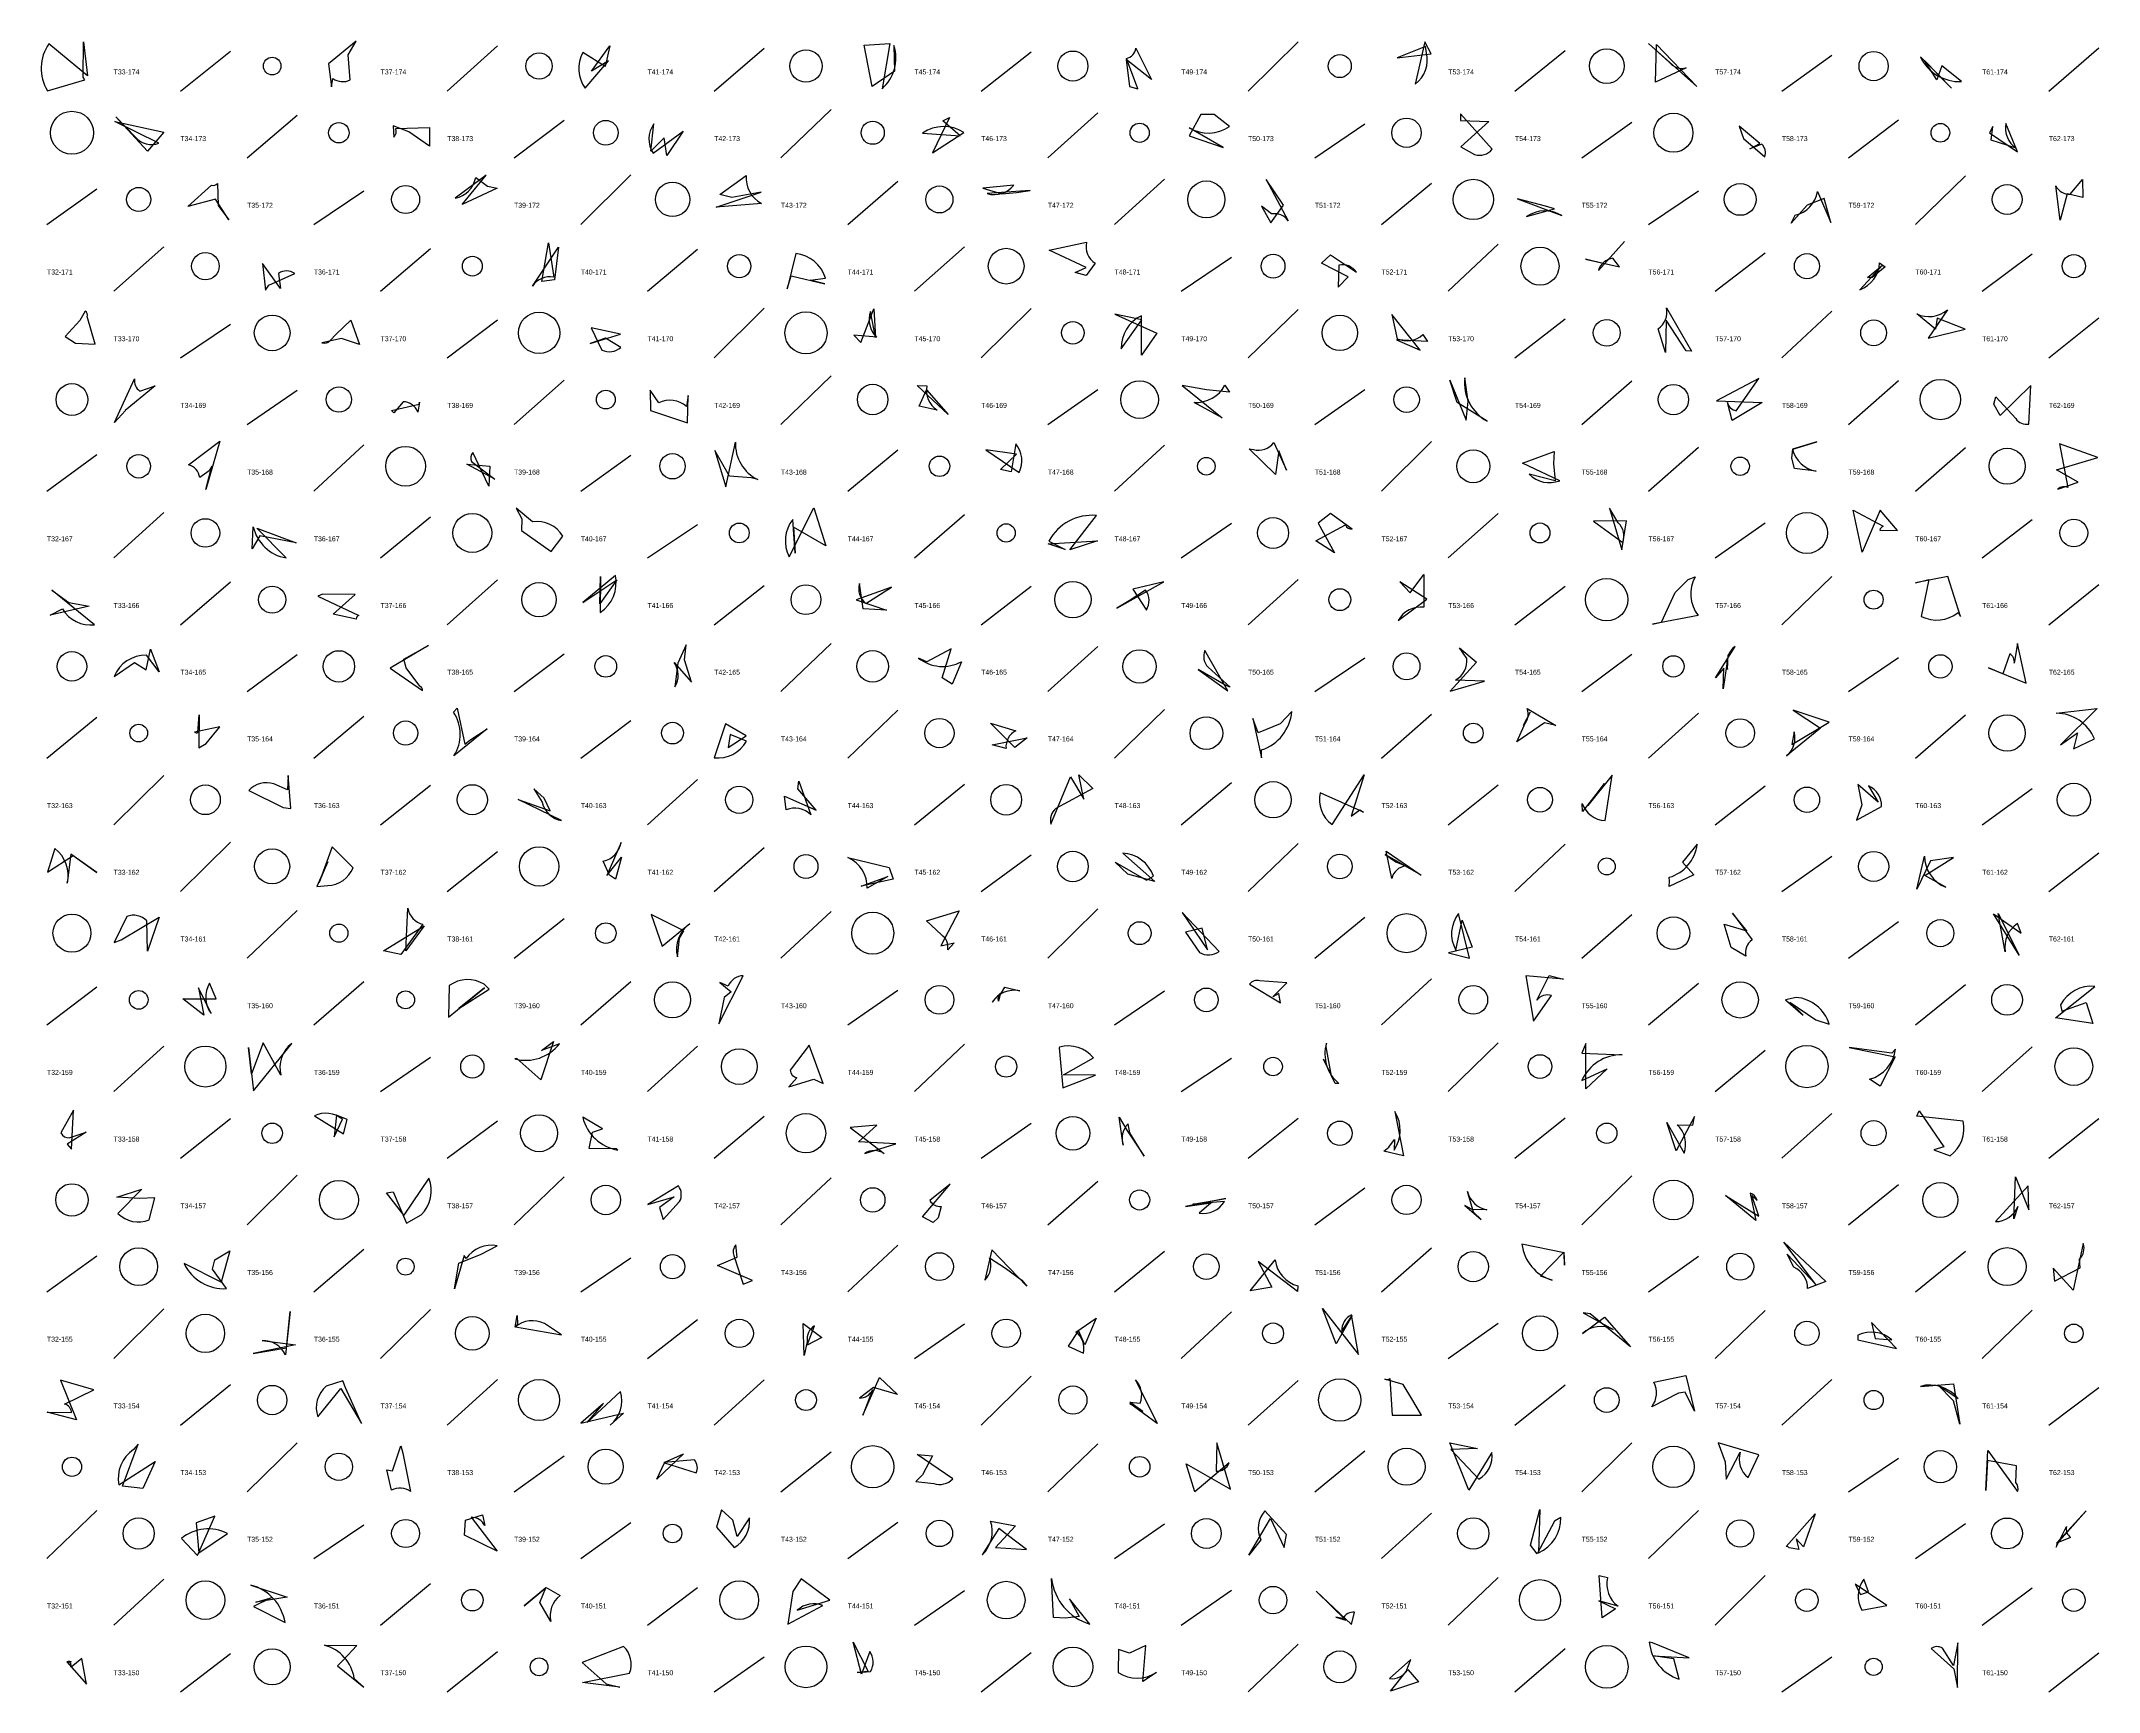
# Model space of a CAD drawing. Header units: millimetres. Extents: x -1 to 9990, y 0 to 15990.
# Drawn here: x 1277 to 2510, y 6000 to 6990 of the extents above; entities that cross this region are included whole.
import ezdxf

# ---------------------------------------------------------------- set-up
doc = ezdxf.new("R2010")
doc.units = ezdxf.units.MM
doc.layers.add('TEXT', color=3, linetype='Continuous')
doc.layers.add('WALL', color=1, linetype='Continuous')

msp = doc.modelspace()

# ---------------------------------------------------------------- linework, layer by layer
for points in [[(1301.9, 6989.5), (1304.4, 6969.1), (1281.2, 6988.4, 0.3), (1280.3, 6960.2), (1302.8, 6966.8), (1301.7, 6968.3)], [(1448.8, 6976.4), (1450.6, 6962.6), (1451.4, 6967.6, 0.3), (1461.7, 6966.8), (1460.5, 6981.7), (1465.3, 6990)], [(1617.4, 6987.1), (1614.7, 6974.7), (1601.3, 6983.1, 0.3), (1602.7, 6961.7), (1616.6, 6978.2), (1606.5, 6971.9)], [(1769.8, 6987.6), (1785.3, 6988.6), (1780.6, 6961.4, 0.3), (1787.7, 6987.3), (1788.1, 6972), (1774.6, 6962.8)], [(1929, 6962.8), (1933.9, 6961.3), (1927.1, 6979.5, 0.3), (1932.8, 6985.7), (1942.2, 6967), (1927, 6978.9)], [(2109.8, 6982.4), (2106, 6989.5), (2100.1, 6964.1, 0.3), (2107, 6983), (2106.3, 6986.7), (2089.3, 6979.9)], [(2269, 6962.7), (2240, 6988.5), (2252.2, 6977.6, 0.3), (2262.7, 6973.9), (2244.3, 6965.3), (2244.8, 6988)], [(2405.4, 6978.3), (2421.6, 6961.7), (2403, 6980.5, 0.3), (2427.6, 6965.7), (2415.9, 6975.2), (2412.8, 6966.8)], [(1340.3, 6924), (1321.3, 6944.5), (1333, 6932.3, 0.3), (1347.1, 6928.7), (1320.7, 6941.7), (1350, 6935.4)], [(1964.7, 6933.2), (1985.1, 6926.1), (1964.7, 6938, 0.3), (1988.8, 6938.8), (1979.6, 6946), (1971.7, 6946)], [(2144.3, 6941.8), (2127.6, 6926.6), (2135.8, 6921.9, 0.3), (2146.4, 6925.1), (2127.3, 6946.4), (2127.3, 6942.4)], [(1497, 6935.6), (1487.6, 6939.1), (1487.9, 6932.4, 0.3), (1489.1, 6937.5), (1509.3, 6938.2), (1509.4, 6926.9)], [(1649.9, 6931.9), (1642, 6923.9), (1643.7, 6940.3, 0.3), (1643.3, 6922.7), (1661.3, 6935.9), (1651.5, 6921.4)], [(1821.1, 6944.2), (1810.9, 6923), (1829.6, 6935.2, 0.3), (1804.9, 6934.8), (1827.5, 6933.2), (1817, 6942.2)], [(2294.4, 6938.9), (2296.9, 6931.6), (2309.7, 6920.5, 0.3), (2308, 6928.1), (2300.8, 6925.4), (2306.7, 6928.6)], [(2444.5, 6934.9), (2461.3, 6923.5), (2454.3, 6940.6, 0.3), (2460.5, 6925.7), (2445.5, 6930.5), (2446.4, 6938.7)], [(1528.9, 6891.9), (1543.2, 6909.6), (1524.8, 6895.7, 0.3), (1537, 6908.1), (1544, 6903), (1549.8, 6901.8)], [(1690.5, 6896.2), (1683.3, 6897.9), (1699.2, 6909.4, 0.3), (1708.4, 6892.5), (1681.2, 6890.3), (1708.1, 6899.4)], [(1381, 6895.2), (1364.5, 6890.7), (1378.7, 6903.5, 0.3), (1382.2, 6904.6), (1382.6, 6891.4), (1389, 6882.8)], [(1861.1, 6899.2), (1869.4, 6900.4), (1843.6, 6898.5, 0.3), (1859.6, 6903.6), (1841.1, 6901.8), (1852.4, 6898.4)], [(2021.2, 6891.5), (2010.9, 6906.9), (2024, 6882.2, 0.3), (2014.1, 6886.3), (2008.1, 6891), (2013.6, 6881)], [(2170.7, 6893), (2161.5, 6895.4), (2188, 6885.3, 0.3), (2167, 6884.8), (2183.6, 6889.4), (2178.3, 6891)], [(2335.1, 6891.5), (2325.5, 6880.8), (2328, 6885.5, 0.3), (2341.3, 6899.7), (2349.3, 6881.2), (2345.4, 6895.5)], [(2491.1, 6898.4), (2486.8, 6882.5), (2484.2, 6903.1, 0.3), (2492.9, 6898.2), (2500.3, 6906.9), (2500.5, 6896.1)], [(1576.7, 6845.8), (1580.6, 6868.9), (1583.8, 6848.5, 0.3), (1571, 6843), (1586.6, 6866.4), (1584.2, 6846.8)], [(1746.2, 6844.4), (1737.6, 6846.7), (1746.7, 6847.9, 0.3), (1728.9, 6862.6), (1723.7, 6841.5), (1726.2, 6849.2)], [(1902.9, 6854.2), (1880.7, 6864.5), (1903.1, 6869.3, 0.3), (1908.3, 6856.7), (1903, 6849.5), (1896.3, 6851.2)], [(2044.1, 6856.7), (2049.5, 6861.7), (2065, 6851.5, 0.3), (2054.5, 6855.6), (2054, 6842.5), (2060, 6848.6)], [(2202.2, 6859.1), (2222.7, 6854.6), (2218.7, 6859.7, 0.3), (2210, 6852.4), (2225.7, 6869.7), (2213.7, 6856.3)], [(1411, 6840.7), (1413.1, 6843.7), (1428.5, 6850.6, 0.3), (1418.8, 6850.7), (1420.1, 6841.7), (1409.2, 6856.6)], [(2371.4, 6848.2), (2380.4, 6855.5), (2366.7, 6840.9, 0.3), (2378.6, 6856.9), (2382, 6854.5), (2374.2, 6848.3)], [(1297.1, 6808.8), (1309, 6808.3), (1304.2, 6824.8, 0.3), (1303, 6828), (1299.7, 6822.5), (1290.9, 6812.8)], [(1467.3, 6808.1), (1456.6, 6811.7), (1444.8, 6809, 0.3), (1449.8, 6810.4), (1453.4, 6814.2), (1462.1, 6822.6)], [(1775.6, 6829.4), (1776.7, 6812.2), (1773.6, 6827.9, 0.3), (1777.4, 6812.5), (1763.6, 6813.6), (1767.8, 6809.3)], [(1945.4, 6814.8), (1936.2, 6801.6), (1936.1, 6825.3, 0.3), (1924, 6805.4), (1936.3, 6822.8), (1920.2, 6826.3)], [(2103.2, 6804.7), (2086.1, 6826), (2089.4, 6811.5, 0.3), (2104.8, 6814), (2107.5, 6809.9), (2089, 6810.8)], [(2250.7, 6822.7), (2250.2, 6803.3), (2245.8, 6817.4, 0.3), (2250.9, 6830), (2265.8, 6804), (2262.7, 6804.3)], [(2413.1, 6823.8), (2412, 6817.2), (2400.8, 6826.4, 0.3), (2419.2, 6828.9), (2407.6, 6811.8), (2429.8, 6817.3)], [(1623.9, 6814.3), (1606.3, 6818), (1612.6, 6804.7, 0.3), (1624.1, 6806.3), (1614.8, 6811.9), (1605.6, 6808.7)], [(1327.1, 6768.4), (1320.4, 6761.2), (1332.5, 6787.5, 0.3), (1335.7, 6780.1), (1344.8, 6783.2), (1326.8, 6768.4)], [(2130.7, 6762.6), (2131.9, 6773.8), (2129.9, 6788, 0.3), (2143.3, 6762), (2125.3, 6773.3), (2121, 6786.6)], [(2308.2, 6773.2), (2290.2, 6762.4), (2287.4, 6773.3, 0.3), (2292.6, 6768.3), (2306.1, 6787.7), (2280.9, 6774.3)], [(1503.2, 6772.3), (1503.3, 6773.5), (1502.3, 6767.5, 0.3), (1493.6, 6773.7), (1487.9, 6767), (1486.6, 6768.4)], [(1664, 6761), (1664.3, 6777.4), (1663.3, 6770.8, 0.3), (1646.7, 6773.1), (1641.6, 6780.7), (1641.7, 6768.5)], [(1820.3, 6766), (1801.7, 6783.4), (1807.4, 6783.2, 0.3), (1813.6, 6768.7), (1802.9, 6771.1), (1807.2, 6780.9)], [(1960.5, 6783.4), (1984.5, 6764), (1967.7, 6773.3, 0.3), (1986.1, 6783.7), (1988.9, 6779.4), (1975.1, 6780.9)], [(2447, 6772.3), (2448.3, 6776.6), (2460.2, 6763.6, 0.3), (2468.1, 6760.3), (2469.2, 6783.4), (2450.9, 6765.4)], [(1378.9, 6735), (1377.3, 6732.3), (1371.6, 6728.2, 0.3), (1364.8, 6735.9), (1383.6, 6750), (1375.2, 6721.1)], [(1680.4, 6744.5), (1687, 6722.6), (1692.7, 6749.5, 0.3), (1706.2, 6727), (1702.1, 6728.1), (1689.1, 6729.1)], [(1861.1, 6742.3), (1842.8, 6744.8), (1862.7, 6731.2, 0.3), (1860.7, 6748.5), (1858, 6731.7), (1851.7, 6733.1)], [(2016.5, 6730), (2000.6, 6745.4), (2003.2, 6745, 0.3), (2015.5, 6749.2), (2023, 6732.6), (2018.4, 6744.2)], [(2326.5, 6745.3), (2340.9, 6749.6), (2326.4, 6745.2, 0.3), (2340.5, 6732.1), (2327.5, 6733.6), (2325.9, 6739.8)], [(2509.3, 6740.2), (2486.4, 6748.5), (2491.5, 6722.3, 0.3), (2485.5, 6721.3), (2497.7, 6725.5), (2484.6, 6732.9)], [(1545.4, 6735.1), (1544.8, 6723.1), (1535.3, 6743.3, 0.3), (1534.5, 6737.9), (1548.5, 6727.3), (1531.7, 6736.2)], [(2183, 6736.7), (2184, 6726.2), (2168.5, 6730.3, 0.3), (2186.8, 6726.3), (2164.6, 6736.9), (2183.5, 6743.8)], [(1407.7, 6693.2), (1403, 6685.4), (1403.7, 6698.7, 0.3), (1423.3, 6680), (1405.8, 6697.9), (1429.4, 6689.1)], [(1564.4, 6696.5), (1582.2, 6683.8), (1589.3, 6693.1, 0.3), (1571.1, 6701.6), (1561.3, 6709.9), (1564.7, 6703.4)], [(1727.5, 6698.5), (1728.6, 6682.8), (1727.1, 6703.1, 0.3), (1725, 6680.7), (1739.7, 6710), (1746.8, 6687.3)], [(1909.7, 6690.2), (1893.2, 6684.8), (1909.2, 6705.5, 0.3), (1880.6, 6690.1), (1890.3, 6685.1), (1880.1, 6688.4)], [(2051.9, 6683.1), (2040.7, 6690.3), (2058.4, 6699.8, 0.3), (2062.5, 6697.3), (2049.4, 6706.6), (2042, 6700.8)], [(2226.8, 6702.3), (2207, 6702), (2224.6, 6689.2, 0.3), (2221.9, 6701), (2216.7, 6709.9), (2224.1, 6684.9)], [(2368.2, 6683.5), (2362.7, 6708.7), (2380.8, 6699, 0.3), (2378.8, 6696.6), (2389.3, 6696.5), (2378.9, 6708.6)], [(1611.4, 6652.4), (1611.8, 6668.9), (1611.7, 6647.3, 0.3), (1620.8, 6669.4), (1601.3, 6653.3), (1621.6, 6666.9)], [(1783.3, 6648.8), (1769.2, 6649.5), (1767, 6664.6, 0.3), (1770.9, 6652.7), (1786.3, 6662.5), (1765, 6654.8)], [(1949.6, 6665.7), (1930.9, 6661.3), (1939.1, 6648.8, 0.3), (1938.6, 6660.6), (1928.7, 6654.3), (1921.4, 6649.9)], [(2097.1, 6659), (2105.4, 6670), (2105.4, 6650.5, 0.3), (2090, 6642.6), (2107.1, 6655.3), (2091, 6665.7)], [(2256.1, 6659.3), (2263.9, 6667), (2268, 6668.6, 0.3), (2269.8, 6645.6), (2242.4, 6640.3), (2247.8, 6641.5)], [(2400.1, 6665), (2408.1, 6667.1), (2403.5, 6645, 0.3), (2425.6, 6647.3), (2427, 6645), (2419.4, 6668.8)], [(1305.4, 6651.1), (1281.9, 6645.8), (1289.3, 6649.4, 0.3), (1308.6, 6640), (1283, 6660.6), (1293.2, 6653.2)], [(1445.2, 6658.3), (1442.3, 6657), (1466.9, 6645.6, 0.3), (1465.4, 6643.3), (1451.5, 6646.3), (1464.8, 6658)], [(1342, 6625.4), (1347.3, 6611.8), (1339.6, 6621.8, 0.3), (1320.2, 6609), (1332.4, 6617.4), (1339.5, 6612.9)], [(1508.8, 6627.6), (1485.7, 6613.9), (1505.1, 6600.5, 0.3), (1503.6, 6603.1), (1495.4, 6614.2), (1494, 6619.3)], [(1663.1, 6627.9), (1658.2, 6617), (1656.4, 6602.7, 0.3), (1655.9, 6617.4), (1666.4, 6605.6), (1662.2, 6619)], [(1822, 6625.5), (1807.5, 6617.8), (1802.4, 6620, 0.3), (1828.3, 6617.8), (1822.7, 6604.3), (1816.7, 6608.2)], [(1970, 6613.1), (1987.8, 6600.3), (1974.1, 6624.5, 0.3), (1976, 6614.5), (1989.2, 6602.5), (1986.6, 6603.6)], [(2121.2, 6600.1), (2141.7, 6606.1), (2124.4, 6606.8, 0.3), (2131.1, 6619.8), (2126.7, 6626.2), (2136.9, 6617.6)], [(2285.2, 6614), (2280.3, 6608.1), (2291.9, 6627, 0.3), (2287.4, 6613.2), (2287.8, 6621.9), (2284.9, 6601.6)], [(2466.4, 6605), (2461.3, 6628.8), (2459.3, 6616.9, 0.3), (2456.6, 6622.6), (2452.5, 6610.6), (2443.8, 6614.1)], [(1533.5, 6570.8), (1543.9, 6577.5), (1524, 6561.4, 0.3), (1523.7, 6587.5), (1526, 6590), (1530.5, 6568.3)], [(2002.8, 6583.7), (2008.1, 6560.1), (2008.1, 6564.9, 0.3), (2026.2, 6587.9), (2019.2, 6580.5), (2006.1, 6575.1)], [(2161.2, 6569.7), (2169.1, 6587.6), (2165, 6579.5, 0.3), (2167.4, 6589.7), (2184.4, 6579.6), (2177.7, 6581.1)], [(2326.7, 6588.8), (2343.1, 6578), (2322.8, 6561.4, 0.3), (2327.3, 6575.8), (2326, 6568.2), (2348.3, 6581.6)], [(2497.2, 6575.1), (2494.8, 6565.5), (2507.4, 6571.5, 0.3), (2484.5, 6586.9), (2508.9, 6589.8), (2487.1, 6567.9)], [(1375.5, 6568.8), (1383.7, 6578.7), (1368.5, 6575.6, 0.3), (1370.5, 6575.4), (1371.3, 6586), (1371.1, 6566.1)], [(1699.2, 6573.4), (1686.8, 6580.6), (1680, 6560.2, 0.3), (1699.4, 6570.1), (1689.5, 6574.2), (1688.3, 6566.4)], [(1860.1, 6566.4), (1845.6, 6580.9), (1860.7, 6576.4, 0.3), (1854.9, 6565.8), (1846.6, 6568), (1867.5, 6572.1)], [(1898.5, 6550), (1906.9, 6541.8), (1884.8, 6529.7, 0.3), (1881.8, 6520.4), (1893.6, 6548.7), (1901.5, 6535.3)], [(2067, 6528.9), (2069.3, 6527.6), (2043.2, 6539.2, 0.3), (2050.4, 6520.1), (2069.6, 6549.9), (2061.8, 6525.2)], [(2213.7, 6544.7), (2200.5, 6528), (2200.3, 6532.7, 0.3), (2214, 6522.5), (2218.3, 6549.8), (2203.6, 6531.6)], [(1424.6, 6549.6), (1424.1, 6541), (1416, 6544.5, 0.3), (1401, 6540.6), (1421.6, 6530.3), (1426.1, 6529.8)], [(1578.1, 6535.9), (1571.8, 6541.6), (1576.8, 6533.5, 0.3), (1588.5, 6522.5), (1562.5, 6535.2), (1581.6, 6528.4)], [(1730.2, 6541.5), (1730.7, 6546.2), (1737.9, 6526, 0.3), (1723.1, 6529), (1722.2, 6537.1), (1741.1, 6528.8)], [(2367.9, 6531.9), (2364.7, 6522.7), (2379.8, 6530.9, 0.3), (2372, 6543.3), (2377.7, 6533.5), (2365.6, 6544.1)], [(1309.9, 6491.3), (1294.3, 6502.3), (1292.2, 6484.9, 0.3), (1284.7, 6505.7), (1280.3, 6491.5), (1295.7, 6501.6)], [(1448.4, 6497.8), (1441.8, 6483), (1448.3, 6483.6, 0.3), (1463.5, 6494.2), (1451, 6506.8), (1443.2, 6485.4)], [(1620.8, 6487.3), (1617.3, 6489.8), (1613.5, 6498.1, 0.3), (1624.2, 6509.4), (1615.7, 6489.6), (1624.4, 6500.5)], [(1920.3, 6497.5), (1939.1, 6486.8), (1943.3, 6489.2, 0.3), (1924.9, 6503), (1944.2, 6485.9), (1928, 6490.3)], [(2082.1, 6502.2), (2088.6, 6497.8), (2094.4, 6495.3, 0.3), (2086.1, 6487.8), (2082.7, 6504.2), (2103.7, 6489.8)], [(2252.5, 6482.9), (2252.6, 6486.2), (2252.5, 6488.5, 0.3), (2269.2, 6508.3), (2260.5, 6497.6), (2267.2, 6489.9)], [(2409, 6498.3), (2400.9, 6481.4), (2405.4, 6501.2, 0.3), (2418.3, 6482.5), (2405.7, 6489.5), (2422.9, 6500.3)], [(1768.1, 6483.2), (1784.1, 6489), (1771.7, 6481.9, 0.3), (1760.1, 6500.4), (1784.8, 6494.3), (1787.3, 6487.3)], [(1347.2, 6464.6), (1340.2, 6444.2), (1339.9, 6462.3, 0.3), (1327.8, 6465), (1320.3, 6449.3), (1324.5, 6451)], [(1506.1, 6459.3), (1495.2, 6444.5), (1496.3, 6470, 0.3), (1505.4, 6460.3), (1492.1, 6442.2), (1481.8, 6444.4)], [(1642.2, 6466.2), (1648.8, 6447.1), (1665.4, 6460.7, 0.3), (1657.9, 6440.8), (1659.1, 6451.9), (1661.7, 6456.3)], [(1815.8, 6447.3), (1823.9, 6449.1), (1820, 6445, 0.3), (1816, 6454.1), (1807.2, 6462.4), (1826.8, 6468.4)], [(1972.5, 6458), (1962.4, 6455.5), (1970.8, 6443.4, 0.3), (1982.7, 6444.1), (1960.5, 6467.4), (1975.7, 6445.1)], [(2120.1, 6443.3), (2132.8, 6440), (2126.2, 6466.8, 0.3), (2124.5, 6444.8), (2128.3, 6462.7), (2134.4, 6446.5)], [(2299, 6456.4), (2290.3, 6467), (2302.1, 6451, 0.3), (2298.3, 6441.2), (2289.5, 6446.3), (2285.5, 6460.4)], [(2446.8, 6466.5), (2463.4, 6454.9), (2461.2, 6460.7, 0.3), (2453.9, 6443.9), (2449.6, 6466.7), (2462.2, 6441.8)], [(1526.9, 6409.9), (1545, 6421.4), (1542.1, 6424.4, 0.3), (1521.2, 6423.6), (1520.8, 6404.7), (1542.3, 6422.3)], [(1685.9, 6416.4), (1682.7, 6400.7), (1697.4, 6429.5, 0.3), (1688.4, 6423.3), (1683.3, 6425.5), (1690.2, 6419.9)], [(2014.8, 6416.8), (2023.3, 6425.2), (2007.1, 6426.5, 0.3), (2000.9, 6424.4), (2019.5, 6413.3), (2018.5, 6418.9)], [(2166.6, 6429.5), (2171.2, 6402.2), (2181.9, 6417.6, 0.3), (2173.2, 6414.9), (2180.5, 6429.7), (2189.1, 6427.5)], [(1361.4, 6415.6), (1381.5, 6415.6), (1377.5, 6425.1, 0.3), (1378.4, 6406.8), (1370.8, 6422.2), (1374, 6405.9)], [(1850.3, 6415.9), (1854.1, 6422.6), (1863.1, 6420.5, 0.3), (1846.7, 6413.7), (1851.6, 6419), (1850.4, 6414.3)], [(2324.8, 6413.7), (2340.3, 6403.1), (2348.4, 6400.5, 0.3), (2328.5, 6416.5), (2322.2, 6415), (2332.8, 6405.9)], [(2506.4, 6400.8), (2484.1, 6404.2), (2507.6, 6423.1, 0.3), (2487.1, 6412.1), (2487.8, 6408.2), (2502.4, 6413.4)], [(1576.1, 6367.1), (1561.7, 6379.8), (1560.4, 6379.6, 0.3), (1587.3, 6388.7), (1576.5, 6384.7), (1583.7, 6390)], [(1400.8, 6386.5), (1403.9, 6360.5), (1426.7, 6388.8, 0.3), (1420.2, 6369.8), (1409.6, 6389.3), (1402.7, 6370.7)], [(1745.4, 6364.8), (1737, 6387.9), (1725.5, 6372.8, 0.3), (1729.5, 6368.2), (1724.7, 6362.8), (1739.7, 6367.4)], [(1908.6, 6369.8), (1889.3, 6370), (1907.4, 6380.2, 0.3), (1887, 6386.6), (1886.8, 6386.3), (1888.9, 6362.2)], [(2050, 6369.3), (2046.8, 6386.8), (2047, 6389, 0.3), (2054.4, 6364.8), (2052.2, 6364.8), (2045.3, 6379.4)], [(2202.4, 6388.9), (2200.1, 6383), (2224.2, 6382, 0.3), (2200.1, 6366.7), (2215.3, 6373.7), (2202.5, 6361.7)], [(2388, 6380.8), (2378.9, 6363.3), (2372.6, 6367.4, 0.3), (2388.2, 6385.5), (2385.9, 6383), (2360.4, 6386.4)], [(1294.7, 6325.5), (1295.9, 6348.9), (1288.4, 6335.2, 0.3), (1293.4, 6332.2), (1303.5, 6335.7), (1292.1, 6328.5)], [(1453.6, 6345.8), (1452.2, 6332.8), (1457.1, 6343.4, 0.3), (1440.3, 6345.4), (1457.8, 6334.6), (1459.9, 6343.2)], [(1607, 6335.7), (1613, 6337.6), (1601.2, 6344.6, 0.3), (1622.3, 6324.9), (1621.5, 6325.7), (1605.1, 6325.8)], [(1937.7, 6321.3), (1929.1, 6335.2), (1928.2, 6340.7, 0.3), (1925.2, 6327.9), (1922.7, 6344.6), (1927.3, 6336.8)], [(2084.3, 6326.6), (2087.7, 6331.3), (2087.5, 6324.8, 0.3), (2088, 6348), (2093.2, 6321.5), (2081.4, 6324.2)], [(2256.7, 6324.4), (2251.1, 6341.4), (2261.4, 6323, 0.3), (2257.2, 6340.1), (2266.6, 6339.9), (2267.7, 6345.1)], [(2417.1, 6326.9), (2411.1, 6325.1), (2420.8, 6321.5, 0.3), (2428.6, 6342.3), (2400.9, 6345.2), (2402.3, 6348.4)], [(1777.4, 6339.9), (1761.4, 6338.4), (1781.8, 6322.8, 0.3), (1770.2, 6322.9), (1788.9, 6328.6), (1766.5, 6329.8)], [(1487.5, 6299.8), (1495.6, 6281), (1504.4, 6286.1, 0.3), (1509, 6308), (1494, 6285.9), (1483.6, 6299.2)], [(1647.1, 6290.5), (1649.4, 6283.2), (1659.2, 6294, 0.3), (1658.5, 6303.4), (1640.1, 6292.3), (1655.9, 6296.8)], [(1804.9, 6284.9), (1821.5, 6304.4), (1809.3, 6294.6, 0.3), (1816.1, 6291.1), (1814.3, 6284.2), (1811.3, 6281.5)], [(2468, 6289.1), (2467.7, 6303.5), (2448, 6282, 0.3), (2461.4, 6291), (2459.1, 6283.7), (2460, 6308.8)], [(1321.9, 6296.6), (1336.9, 6301.5), (1322.5, 6286.9, 0.3), (1341.3, 6283), (1344.6, 6296.3), (1335.6, 6295.9)], [(1962.5, 6291), (1977.9, 6293.3), (1970.6, 6287, 0.3), (1985.9, 6294.1), (1966.9, 6292.4), (1986.7, 6295.8)], [(2139.7, 6283.3), (2135.1, 6287.6), (2131.5, 6300.1, 0.3), (2143.2, 6289.1), (2134.4, 6289.2), (2129.9, 6291.7)], [(2306.2, 6285.2), (2301.9, 6297.7), (2305.1, 6294.6, 0.3), (2300.9, 6299.1), (2304.4, 6282.6), (2286.2, 6297.6)], [(1527, 6257), (1540.3, 6262.4), (1549.9, 6267.5, 0.3), (1531.2, 6259.8), (1530.1, 6261.7), (1524.4, 6241.6)], [(1682, 6255.7), (1693.8, 6260.6), (1693, 6268, 0.3), (1691.8, 6261.6), (1697.4, 6244.5), (1703, 6246.6)], [(2189.7, 6255.8), (2189.4, 6263.2), (2164.2, 6268.5, 0.3), (2182.3, 6246.9), (2175.3, 6249.3), (2189.3, 6263.7)], [(2321.2, 6269.6), (2346.3, 6246.1), (2335.4, 6241.9, 0.3), (2327.2, 6254.7), (2323.2, 6262.4), (2340.4, 6244.2)], [(2483.5, 6246.3), (2498.9, 6254.2), (2498.4, 6259.6, 0.3), (2500.6, 6268.8), (2494.7, 6241), (2482.7, 6254.1)], [(1389.7, 6264.4), (1384.4, 6245.7), (1362.2, 6256.8, 0.3), (1387.7, 6241.8), (1379.2, 6253.5), (1380.7, 6259.1)], [(1867.4, 6243.2), (1846.4, 6265.1), (1842.3, 6246.9, 0.3), (1845, 6260.3), (1854.6, 6254.1), (1864.3, 6246.9)], [(2014.3, 6242.7), (2001.3, 6240.6), (2016.2, 6259.1, 0.3), (2029.8, 6243.4), (2029.7, 6240.1), (2006.1, 6258.1)], [(2044.6, 6229.9), (2066.2, 6202.3), (2062, 6226.1, 0.3), (2056.2, 6216.3), (2062.5, 6225.8), (2052.9, 6208.7)], [(1423.5, 6206.4), (1425.7, 6228.2), (1422.9, 6202.2, 0.3), (1409.1, 6210.7), (1429, 6208.1), (1403.7, 6203)], [(1560.8, 6219), (1588.5, 6214.2), (1578.2, 6220.9, 0.3), (1560.6, 6218.8), (1561.8, 6225.8), (1562, 6220.6)], [(1744.5, 6212.6), (1735.7, 6208), (1740.1, 6219.5, 0.3), (1735.8, 6210.2), (1733.9, 6201.8), (1733.4, 6220.9)], [(1898.3, 6216.8), (1892.1, 6207.3), (1901.3, 6203.2, 0.3), (1896.8, 6215.8), (1908.9, 6224.2), (1902.1, 6208.2)], [(2205.1, 6226.7), (2200.8, 6227.4), (2218.8, 6217.3, 0.3), (2200.4, 6215), (2213.7, 6224.7), (2229.3, 6207)], [(2373.7, 6221.5), (2375.9, 6211.9), (2385.9, 6211.1, 0.3), (2365.6, 6214), (2365.6, 6211.1), (2388.8, 6206)], [(1297.8, 6163.1), (1280.1, 6167.7), (1294.8, 6167.5, 0.3), (1290.6, 6172.6), (1308.2, 6181.2), (1288.2, 6187)], [(1459.1, 6182), (1457.3, 6186.6), (1447.4, 6183.4, 0.3), (1442.3, 6164.9), (1456.2, 6181.9), (1468.6, 6161)], [(1600.1, 6161.1), (1625.7, 6167.2), (1617.7, 6160, 0.3), (1623.9, 6180.1), (1603.9, 6161.5), (1613.6, 6173)], [(1789.9, 6178.3), (1775.5, 6182.6), (1767.1, 6176.2, 0.3), (1774.9, 6181.1), (1769, 6165.9), (1779.1, 6188.6)], [(1936.9, 6168.2), (1929.2, 6173.8), (1935.3, 6173.1, 0.3), (1932.5, 6187.1), (1945.5, 6161), (1929.2, 6172.9)], [(2098.1, 6175.8), (2093, 6184.4), (2081.9, 6187.5, 0.3), (2085, 6187.9), (2086.4, 6165.9), (2103.9, 6165.9)], [(2262.1, 6179.8), (2258.1, 6179.1), (2242, 6171, 0.3), (2243.2, 6185.7), (2262.4, 6189.8), (2267.7, 6168.4)], [(2422.8, 6174.5), (2413.4, 6184.2), (2425.7, 6175.9, 0.3), (2403, 6183.2), (2422.9, 6184.7), (2426.7, 6160.5)], [(1325.3, 6123.3), (1334.7, 6148.5), (1331.8, 6145.3, 0.3), (1323.1, 6124.1), (1344.8, 6138.1), (1337.4, 6122)], [(1492.2, 6147.6), (1493.4, 6143.1), (1498, 6120.1, 0.3), (1486.5, 6120.9), (1483.7, 6133.2), (1487.2, 6132.5)], [(1645.5, 6127.5), (1650.2, 6137.4), (1669.2, 6131.3, 0.3), (1668.1, 6139.2), (1650, 6137.5), (1661.5, 6142.7)], [(1989.5, 6121.5), (1981.3, 6149.3), (1980.9, 6132.3, 0.3), (1988.7, 6137.3), (1968, 6120), (1962.9, 6136.8)], [(2137.6, 6146), (2121.6, 6145.3), (2138.4, 6127.5, 0.3), (2146.1, 6143.6), (2132.4, 6121), (2120.9, 6149.4)], [(2285.9, 6137.9), (2286.5, 6127.5), (2295, 6143.7, 0.3), (2299.7, 6128.5), (2306.2, 6142.2), (2281.8, 6149.4)], [(2442.2, 6120.8), (2443.4, 6144.7), (2461.2, 6120.1, 0.3), (2460.2, 6125.6), (2460.7, 6135.6), (2443.2, 6138.8)], [(1804.8, 6130.2), (1800.8, 6126.2), (1811.6, 6125, 0.3), (1823, 6127.8), (1801.6, 6142.3), (1810.8, 6141.6)], [(1530.8, 6103), (1541, 6106.1), (1542.4, 6099.7, 0.3), (1534.3, 6104.7), (1549.8, 6084.3), (1530.3, 6093.9)], [(1684.3, 6109.1), (1681.4, 6098.8), (1691.9, 6086.5, 0.3), (1701.1, 6104.3), (1693.8, 6093.1), (1691.1, 6103)], [(2021.6, 6086.6), (2023.1, 6094.3), (2010, 6108.5, 0.3), (2007.7, 6091.2), (2000.5, 6081.9), (2013.5, 6103.9)], [(2169.3, 6087.9), (2174.9, 6109.4), (2174.2, 6083.4, 0.3), (2187.5, 6104.5), (2183.6, 6102.3), (2173.3, 6082.7)], [(2328.6, 6091.8), (2330.2, 6085.3), (2324.4, 6086.4, 0.3), (2322.6, 6087.1), (2339.9, 6106.8), (2333, 6087)], [(2484.8, 6088.8), (2484.5, 6086.7), (2490.6, 6099.1, 0.3), (2493.1, 6092.6), (2484.6, 6089.2), (2502.3, 6108.6)], [(1369.4, 6101.4), (1371, 6083.4), (1388.2, 6094.9, 0.3), (1360.6, 6092), (1370.3, 6081.8), (1380.6, 6105.3)], [(1867.1, 6085.3), (1850.7, 6097.9), (1840.6, 6082.2, 0.3), (1845.6, 6102.4), (1860.5, 6099.5), (1848.6, 6086.6)], [(2212.2, 6044.4), (2210.5, 6069.8), (2215.5, 6068.5, 0.3), (2221.8, 6051.4), (2210.3, 6054.5), (2220.2, 6049.7)], [(1414.4, 6056.3), (1403.9, 6051.2), (1422.7, 6041.6, 0.3), (1402.3, 6064), (1424, 6056.8), (1405.3, 6053.7)], [(1566.1, 6051.6), (1579.3, 6062.6), (1587.6, 6057.7, 0.3), (1582.1, 6042.2), (1575.4, 6053.6), (1579.1, 6062.4)], [(1727.2, 6060.1), (1724.1, 6040.6), (1745.1, 6051.7, 0.3), (1729.8, 6048.9), (1749.3, 6054.9), (1732.1, 6067.8)], [(1890.5, 6044.1), (1883.3, 6044.6), (1882.2, 6068, 0.3), (1905.2, 6040.6), (1893, 6055.8), (1898.8, 6045.1)], [(2040.9, 6060.3), (2062, 6040.3), (2063.9, 6047.8, 0.3), (2056.8, 6043.9), (2052.6, 6044.7), (2058.6, 6043)], [(2367.1, 6058.4), (2371.9, 6060), (2369.1, 6067.5, 0.3), (2368, 6049), (2382.9, 6051.8), (2363.9, 6064.5)], [(1303.8, 6004.6), (1301, 6020), (1294.6, 6014.8, 0.3), (1292.9, 6018.6), (1294.5, 6018.1), (1291.9, 6018)], [(1454.2, 6015.7), (1469.9, 6002.8), (1464.2, 6008, 0.3), (1446.3, 6028), (1465.7, 6027.8), (1457.6, 6019.1)], [(1623.5, 6002.8), (1601.1, 6005.7), (1629.3, 6011.3, 0.3), (1625.7, 6027.3), (1600.9, 6017.6), (1615.2, 6004.8)], [(1772.3, 6012.3), (1765.6, 6011.6), (1773.7, 6012.2, 0.3), (1773.2, 6024.2), (1768.3, 6010.7), (1763.3, 6029.9)], [(1928.9, 6023.3), (1922.3, 6025.4), (1922.1, 6011.7, 0.3), (1945.1, 6011.7), (1937, 6006.2), (1938.7, 6027.9)], [(2094.8, 6012.3), (2097.6, 6019.4), (2084.7, 6008, 0.3), (2095.7, 6013.4), (2102.2, 6006.1), (2085.4, 6000.5)], [(2264.4, 6020.4), (2242.4, 6029.4), (2240.5, 6029.8, 0.3), (2258.4, 6007.6), (2255.2, 6019.8), (2242.8, 6021.6)], [(2425.4, 6029.4), (2422.9, 6015.8), (2416.2, 6026.2, 0.3), (2409.4, 6026), (2423.1, 6013.9), (2425.2, 6002.7)]]:
    msp.add_lwpolyline(points, format="xyb", close=True)
for centre, radius in [((1575, 6975), 7.87), ((1735, 6975), 9.7), ((1895, 6975), 9.02), ((2055, 6975), 6.9), ((2215, 6975), 10.4), ((2375, 6975), 8.76), ((1415, 6975), 5.28), ((1295, 6935), 12.9), ((2255, 6935), 11.7), ((1455, 6935), 6.13), ((1615, 6935), 7.42), ((1775, 6935), 6.92), ((1935, 6935), 5.75), ((2095, 6935), 8.82), ((2415, 6935), 5.61), ((1335, 6895), 7.23), ((1495, 6895), 8.4), ((1655, 6895), 10.3), ((1815, 6895), 8.1), ((1975, 6895), 11.1), ((2135, 6895), 12.1), ((2295, 6895), 9.51), ((2455, 6895), 8.94), ((1375, 6855), 8.26), ((1535, 6855), 5.96), ((1695, 6855), 6.96), ((1855, 6855), 10.7), ((2015, 6855), 7.14), ((2175, 6855), 11.4), ((2335, 6855), 7.52), ((2495, 6855), 6.95), ((1415, 6815), 10.7), ((1575, 6815), 12.4), ((1735, 6815), 12.6), ((1895, 6815), 6.78), ((2055, 6815), 10.6), ((2215, 6815), 8.04), ((2375, 6815), 7.74), ((1295, 6775), 9.54), ((1775, 6775), 9.15), ((1935, 6775), 11.3), ((2415, 6775), 12.1), ((1455, 6775), 7.58), ((1615, 6775), 5.64), ((2095, 6775), 7.67), ((2255, 6775), 9.07), ((1335, 6735), 7.04), ((1495, 6735), 11.9), ((1655, 6735), 7.61), ((1815, 6735), 6.14), ((1975, 6735), 5.27), ((2135, 6735), 9.93), ((2295, 6735), 5.52), ((2455, 6735), 10.8), ((1375, 6695), 8.56), ((1535, 6695), 11.7), ((1695, 6695), 5.92), ((1855, 6695), 5.49), ((2015, 6695), 9.29), ((2175, 6695), 5.99), ((2335, 6695), 12.3), ((2495, 6695), 8.32), ((1415, 6655), 8.15), ((1575, 6655), 10.3), ((1735, 6655), 8.96), ((1895, 6655), 10.9), ((2055, 6655), 6.56), ((2215, 6655), 12.7), ((2375, 6655), 5.7), ((1295, 6615), 8.86), ((1455, 6615), 9.41), ((1775, 6615), 9.49), ((1935, 6615), 10), ((1615, 6615), 6.51), ((2095, 6615), 8.05), ((2255, 6615), 6.39), ((2415, 6615), 7), ((1335, 6575), 5.3), ((1495, 6575), 7.25), ((1655, 6575), 6.52), ((1815, 6575), 8.78), ((1975, 6575), 9.8), ((2135, 6575), 5.9), ((2295, 6575), 8.57), ((2455, 6575), 10.9), ((1375, 6535), 8.93), ((1535, 6535), 9.04), ((1695, 6535), 8.15), ((1855, 6535), 9.22), ((2015, 6535), 10.9), ((2175, 6535), 7.42), ((2335, 6535), 7.63), ((2495, 6535), 9.9), ((1415, 6495), 10.5), ((1575, 6495), 11.8), ((1735, 6495), 7.17), ((1895, 6495), 9.18), ((2055, 6495), 7.39), ((2375, 6495), 9.02), ((2215, 6495), 5.11), ((1295, 6455), 11.4), ((1775, 6455), 12.6), ((2095, 6455), 11.7), ((2255, 6455), 9.85), ((1455, 6455), 5.45), ((1615, 6455), 6.18), ((1935, 6455), 6.85), ((2415, 6455), 8.11), ((1335, 6415), 5.6), ((1495, 6415), 5.35), ((1655, 6415), 10.8), ((1815, 6415), 8.61), ((1975, 6415), 7.1), ((2135, 6415), 8.62), ((2295, 6415), 10.9), ((2455, 6415), 9.24), ((1375, 6375), 12.3), ((1535, 6375), 6.96), ((1695, 6375), 10.7), ((1855, 6375), 6.39), ((2015, 6375), 5.56), ((2175, 6375), 7.11), ((2335, 6375), 12.7), ((2495, 6375), 11.3), ((1415, 6335), 6.15), ((1575, 6335), 11.1), ((1735, 6335), 11.8), ((1895, 6335), 10.1), ((2055, 6335), 7.31), ((2215, 6335), 6.1), ((2375, 6335), 7.56), ((1295, 6295), 9.76), ((1455, 6295), 11.7), ((1615, 6295), 8.83), ((2095, 6295), 8.77), ((2255, 6295), 11.9), ((2415, 6295), 10.5), ((1775, 6295), 7.35), ((1935, 6295), 6.04), ((1335, 6255), 11.3), ((2455, 6255), 11.4), ((1495, 6255), 5.09), ((1655, 6255), 7.28), ((1815, 6255), 8.37), ((1975, 6255), 7.65), ((2135, 6255), 9.11), ((2295, 6255), 8.1), ((1375, 6215), 11.5), ((1535, 6215), 10.1), ((1695, 6215), 8.47), ((1855, 6215), 8.55), ((2015, 6215), 6.26), ((2175, 6215), 10.5), ((2335, 6215), 7.31), ((2495, 6215), 5.54), ((1415, 6175), 8.81), ((1575, 6175), 12.3), ((1735, 6175), 6.26), ((1895, 6175), 8.43), ((2055, 6175), 12.7), ((2215, 6175), 7.4), ((2375, 6175), 5.75), ((1455, 6135), 8.17), ((1615, 6135), 10.5), ((1775, 6135), 12.7), ((2095, 6135), 11.1), ((2255, 6135), 12.4), ((2415, 6135), 9.67), ((1295, 6135), 5.75), ((1935, 6135), 6.16), ((1335, 6095), 9.35), ((1495, 6095), 8.39), ((1655, 6095), 5.57), ((1815, 6095), 7.89), ((1975, 6095), 8.93), ((2135, 6095), 9.42), ((2295, 6095), 8.19), ((2455, 6095), 9.26), ((1375, 6055), 11.6), ((1535, 6055), 6.46), ((1695, 6055), 11.6), ((1855, 6055), 11.3), ((2015, 6055), 8.26), ((2175, 6055), 12.3), ((2335, 6055), 6.75), ((2495, 6055), 6.76), ((1415, 6015), 10.8), ((1575, 6015), 5.33), ((1735, 6015), 12.5), ((1895, 6015), 11.9), ((2055, 6015), 9.52), ((2215, 6015), 12.8), ((2375, 6015), 5.14)]:
    msp.add_circle(centre, radius)
at = {"layer": 'WALL'}
for p, q in [((1360, 6960), (1390, 6984)), ((1520, 6960), (1550, 6987.1)), ((1680, 6960), (1710, 6985.8)), ((1840, 6960), (1870, 6983.6)), ((2000, 6960), (2030, 6989.5)), ((2160, 6960), (2190, 6984.4)), ((2320, 6960), (2350, 6981.6)), ((2480, 6960), (2510, 6986)), ((1400, 6920), (1430, 6945.5)), ((1720, 6920), (1750, 6948.9)), ((1880, 6920), (1910, 6946.9)), ((1560, 6920), (1590, 6942.5)), ((2040, 6920), (2070, 6940.3)), ((2200, 6920), (2230, 6941.4)), ((2360, 6920), (2390, 6942.8)), ((1600, 6880), (1630, 6909.8)), ((2400, 6880), (2430, 6909.2)), ((1280, 6880), (1310, 6901.4)), ((1440, 6880), (1470, 6900.2)), ((1760, 6880), (1790, 6905.9)), ((1920, 6880), (1950, 6907.1)), ((2080, 6880), (2110, 6904.8)), ((2240, 6880), (2270, 6900.1)), ((1320, 6840), (1350, 6866.6)), ((1480, 6840), (1510, 6865.5)), ((1640, 6840), (1670, 6865.2)), ((1800, 6840), (1830, 6866.6)), ((1960, 6840), (1990, 6860.4)), ((2120, 6840), (2150, 6868.2)), ((2280, 6840), (2310, 6863)), ((2440, 6840), (2470, 6862.3)), ((1520, 6800), (1550, 6822.9)), ((1680, 6800), (1710, 6829.9)), ((1840, 6800), (1870, 6829.6)), ((2000, 6800), (2030, 6829)), ((2160, 6800), (2190, 6823.4)), ((2320, 6800), (2350, 6828.1)), ((2480, 6800), (2510, 6824)), ((1360, 6800), (1390, 6820.3)), ((1560, 6760), (1590, 6786.6)), ((1720, 6760), (1750, 6789.2)), ((2200, 6760), (2230, 6786.3)), ((2360, 6760), (2390, 6786.5)), ((1400, 6760), (1430, 6780.6)), ((1880, 6760), (1910, 6781.1)), ((2040, 6760), (2070, 6781)), ((1440, 6720), (1470, 6747.9)), ((1920, 6720), (1950, 6747.7)), ((2080, 6720), (2110, 6749.9)), ((1280, 6720), (1310, 6742.1)), ((1600, 6720), (1630, 6741.7)), ((1760, 6720), (1790, 6744.9)), ((2240, 6720), (2270, 6746.4)), ((2400, 6720), (2430, 6746.3)), ((1320, 6680), (1350, 6707.2)), ((1480, 6680), (1510, 6704.6)), ((1640, 6680), (1670, 6700.1)), ((1800, 6680), (1830, 6706.1)), ((1960, 6680), (1990, 6700.8)), ((2120, 6680), (2150, 6706.7)), ((2280, 6680), (2310, 6701)), ((2440, 6680), (2470, 6703.1)), ((1360, 6640), (1390, 6665.7)), ((1520, 6640), (1550, 6666.8)), ((1680, 6640), (1710, 6663.4)), ((1840, 6640), (1870, 6663.1)), ((2000, 6640), (2030, 6667)), ((2160, 6640), (2190, 6663)), ((2320, 6640), (2350, 6668.8)), ((2480, 6640), (2510, 6664)), ((1720, 6600), (1750, 6628.7)), ((1880, 6600), (1910, 6627)), ((1400, 6600), (1430, 6622.1)), ((1560, 6600), (1590, 6622.6)), ((2040, 6600), (2070, 6620.2)), ((2200, 6600), (2230, 6622.4)), ((2360, 6600), (2390, 6620.3)), ((1760, 6560), (1790, 6588.8)), ((1920, 6560), (1950, 6589.1)), ((2240, 6560), (2270, 6586.9)), ((1280, 6560), (1310, 6584.5)), ((1440, 6560), (1470, 6585.1)), ((1600, 6560), (1630, 6582.5)), ((2080, 6560), (2110, 6586.3)), ((2400, 6560), (2430, 6586)), ((1320, 6520), (1350, 6549.6)), ((1480, 6520), (1510, 6543.8)), ((1640, 6520), (1670, 6547.1)), ((1800, 6520), (1830, 6544.4)), ((1960, 6520), (1990, 6545.4)), ((2120, 6520), (2150, 6544)), ((2280, 6520), (2310, 6543.3)), ((2440, 6520), (2470, 6541.8)), ((1360, 6480), (1390, 6509.5)), ((1520, 6480), (1550, 6503.9)), ((1680, 6480), (1710, 6506.4)), ((1840, 6480), (1870, 6501.9)), ((2000, 6480), (2030, 6508.8)), ((2160, 6480), (2190, 6508.4)), ((2320, 6480), (2350, 6501.1)), ((2480, 6480), (2510, 6503.2)), ((1400, 6440), (1430, 6468.6)), ((1560, 6440), (1590, 6463.8)), ((1720, 6440), (1750, 6467.9)), ((1880, 6440), (1910, 6469.5)), ((2040, 6440), (2070, 6464.6)), ((2200, 6440), (2230, 6466.1)), ((2360, 6440), (2390, 6461.9)), ((2080, 6400), (2110, 6427.6)), ((1280, 6400), (1310, 6422.9)), ((1440, 6400), (1470, 6426.1)), ((1600, 6400), (1630, 6426)), ((1760, 6400), (1790, 6420.8)), ((1920, 6400), (1950, 6420.4)), ((2240, 6400), (2270, 6425.1)), ((2400, 6400), (2430, 6424.2)), ((1320, 6360), (1350, 6387.2)), ((1480, 6360), (1510, 6380.7)), ((1640, 6360), (1670, 6387.3)), ((1800, 6360), (1830, 6388.5)), ((1960, 6360), (1990, 6380.1)), ((2120, 6360), (2150, 6389.3)), ((2280, 6360), (2310, 6384.8)), ((2440, 6360), (2470, 6386.9)), ((1360, 6320), (1390, 6343.8)), ((1520, 6320), (1550, 6342.4)), ((1680, 6320), (1710, 6345.3)), ((1840, 6320), (1870, 6341.1)), ((2000, 6320), (2030, 6344)), ((2160, 6320), (2190, 6344.2)), ((2320, 6320), (2350, 6346.8)), ((2480, 6320), (2510, 6343.8)), ((1400, 6280), (1430, 6309.9)), ((1560, 6280), (1590, 6308.8)), ((1720, 6280), (1750, 6308.2)), ((1880, 6280), (1910, 6306.3)), ((2200, 6280), (2230, 6309.4)), ((2360, 6280), (2390, 6304.3)), ((2040, 6280), (2070, 6302.2)), ((1760, 6240), (1790, 6267.8)), ((2080, 6240), (2110, 6266.2)), ((1280, 6240), (1310, 6261.4)), ((1440, 6240), (1470, 6265.4)), ((1600, 6240), (1630, 6260.2)), ((1920, 6240), (1950, 6264.2)), ((2240, 6240), (2270, 6261.2)), ((2400, 6240), (2430, 6264.3)), ((1320, 6200), (1350, 6229.7)), ((1480, 6200), (1510, 6229.4)), ((1640, 6200), (1670, 6223.4)), ((1800, 6200), (1830, 6220.7)), ((1960, 6200), (1990, 6227.9)), ((2120, 6200), (2150, 6221.1)), ((2280, 6200), (2310, 6228.7)), ((2440, 6200), (2470, 6229)), ((1360, 6160), (1390, 6184.3)), ((1520, 6160), (1550, 6187.4)), ((1680, 6160), (1710, 6187.2)), ((1840, 6160), (1870, 6189.3)), ((2000, 6160), (2030, 6186.8)), ((2160, 6160), (2190, 6184.2)), ((2320, 6160), (2350, 6187.4)), ((2480, 6160), (2510, 6182.6)), ((1400, 6120), (1430, 6149.4)), ((1720, 6120), (1750, 6143.9)), ((1880, 6120), (1910, 6148.8)), ((2040, 6120), (2070, 6144.6)), ((2200, 6120), (2230, 6149.3)), ((1560, 6120), (1590, 6141.5)), ((2360, 6120), (2390, 6140.1)), ((1280, 6080), (1310, 6108.8)), ((2080, 6080), (2110, 6107.2)), ((2240, 6080), (2270, 6108.8)), ((1440, 6080), (1470, 6100.1)), ((1600, 6080), (1630, 6101.6)), ((1760, 6080), (1790, 6101.8)), ((1920, 6080), (1950, 6100.7)), ((2400, 6080), (2430, 6101)), ((2280, 6040), (2310, 6069.8)), ((1320, 6040), (1350, 6067.6)), ((1480, 6040), (1510, 6064.9)), ((1640, 6040), (1670, 6062.5)), ((1800, 6040), (1830, 6060.8)), ((1960, 6040), (1990, 6060.9)), ((2120, 6040), (2150, 6068.6)), ((2440, 6040), (2470, 6062.3)), ((1360, 6000), (1390, 6023.1)), ((1520, 6000), (1550, 6024.2)), ((1680, 6000), (1710, 6021.1)), ((1840, 6000), (1870, 6023.6)), ((2000, 6000), (2030, 6028.7)), ((2160, 6000), (2190, 6026)), ((2320, 6000), (2350, 6021.1)), ((2480, 6000), (2510, 6023.4))]:
    msp.add_line(p, q, dxfattribs=at)

# ---------------------------------------------------------------- texts
at = {"layer": 'TEXT'}
for s, p in [('T33-174', (1320, 6970)), ('T37-174', (1480, 6970)), ('T41-174', (1640, 6970)), ('T45-174', (1800, 6970)), ('T49-174', (1960, 6970)), ('T53-174', (2120, 6970)), ('T57-174', (2280, 6970)), ('T61-174', (2440, 6970)), ('T34-173', (1360, 6930)), ('T38-173', (1520, 6930)), ('T42-173', (1680, 6930)), ('T46-173', (1840, 6930)), ('T50-173', (2000, 6930)), ('T54-173', (2160, 6930)), ('T58-173', (2320, 6930)), ('T62-173', (2480, 6930)), ('T35-172', (1400, 6890)), ('T39-172', (1560, 6890)), ('T43-172', (1720, 6890)), ('T47-172', (1880, 6890)), ('T51-172', (2040, 6890)), ('T55-172', (2200, 6890)), ('T59-172', (2360, 6890)), ('T32-171', (1280, 6850)), ('T36-171', (1440, 6850)), ('T40-171', (1600, 6850)), ('T44-171', (1760, 6850)), ('T48-171', (1920, 6850)), ('T52-171', (2080, 6850)), ('T56-171', (2240, 6850)), ('T60-171', (2400, 6850)), ('T33-170', (1320, 6810)), ('T37-170', (1480, 6810)), ('T41-170', (1640, 6810)), ('T45-170', (1800, 6810)), ('T49-170', (1960, 6810)), ('T53-170', (2120, 6810)), ('T57-170', (2280, 6810)), ('T61-170', (2440, 6810)), ('T34-169', (1360, 6770)), ('T38-169', (1520, 6770)), ('T42-169', (1680, 6770)), ('T46-169', (1840, 6770)), ('T50-169', (2000, 6770)), ('T54-169', (2160, 6770)), ('T58-169', (2320, 6770)), ('T62-169', (2480, 6770)), ('T35-168', (1400, 6730)), ('T39-168', (1560, 6730)), ('T43-168', (1720, 6730)), ('T47-168', (1880, 6730)), ('T51-168', (2040, 6730)), ('T55-168', (2200, 6730)), ('T59-168', (2360, 6730)), ('T32-167', (1280, 6690)), ('T36-167', (1440, 6690)), ('T40-167', (1600, 6690)), ('T44-167', (1760, 6690)), ('T48-167', (1920, 6690)), ('T52-167', (2080, 6690)), ('T56-167', (2240, 6690)), ('T60-167', (2400, 6690)), ('T33-166', (1320, 6650)), ('T37-166', (1480, 6650)), ('T41-166', (1640, 6650)), ('T45-166', (1800, 6650)), ('T49-166', (1960, 6650)), ('T53-166', (2120, 6650)), ('T57-166', (2280, 6650)), ('T61-166', (2440, 6650)), ('T34-165', (1360, 6610)), ('T38-165', (1520, 6610)), ('T42-165', (1680, 6610)), ('T46-165', (1840, 6610)), ('T50-165', (2000, 6610)), ('T54-165', (2160, 6610)), ('T58-165', (2320, 6610)), ('T62-165', (2480, 6610)), ('T35-164', (1400, 6570)), ('T39-164', (1560, 6570)), ('T43-164', (1720, 6570)), ('T47-164', (1880, 6570)), ('T51-164', (2040, 6570)), ('T55-164', (2200, 6570)), ('T59-164', (2360, 6570)), ('T32-163', (1280, 6530)), ('T36-163', (1440, 6530)), ('T40-163', (1600, 6530)), ('T44-163', (1760, 6530)), ('T48-163', (1920, 6530)), ('T52-163', (2080, 6530)), ('T56-163', (2240, 6530)), ('T60-163', (2400, 6530)), ('T33-162', (1320, 6490)), ('T37-162', (1480, 6490)), ('T41-162', (1640, 6490)), ('T45-162', (1800, 6490)), ('T49-162', (1960, 6490)), ('T53-162', (2120, 6490)), ('T57-162', (2280, 6490)), ('T61-162', (2440, 6490)), ('T34-161', (1360, 6450)), ('T38-161', (1520, 6450)), ('T42-161', (1680, 6450)), ('T46-161', (1840, 6450)), ('T50-161', (2000, 6450)), ('T54-161', (2160, 6450)), ('T58-161', (2320, 6450)), ('T62-161', (2480, 6450)), ('T35-160', (1400, 6410)), ('T39-160', (1560, 6410)), ('T43-160', (1720, 6410)), ('T47-160', (1880, 6410)), ('T51-160', (2040, 6410)), ('T55-160', (2200, 6410)), ('T59-160', (2360, 6410)), ('T32-159', (1280, 6370)), ('T36-159', (1440, 6370)), ('T40-159', (1600, 6370)), ('T44-159', (1760, 6370)), ('T48-159', (1920, 6370)), ('T52-159', (2080, 6370)), ('T56-159', (2240, 6370)), ('T60-159', (2400, 6370)), ('T33-158', (1320, 6330)), ('T37-158', (1480, 6330)), ('T41-158', (1640, 6330)), ('T45-158', (1800, 6330)), ('T49-158', (1960, 6330)), ('T53-158', (2120, 6330)), ('T57-158', (2280, 6330)), ('T61-158', (2440, 6330)), ('T34-157', (1360, 6290)), ('T38-157', (1520, 6290)), ('T42-157', (1680, 6290)), ('T46-157', (1840, 6290)), ('T50-157', (2000, 6290)), ('T54-157', (2160, 6290)), ('T58-157', (2320, 6290)), ('T62-157', (2480, 6290)), ('T35-156', (1400, 6250)), ('T39-156', (1560, 6250)), ('T43-156', (1720, 6250)), ('T47-156', (1880, 6250)), ('T51-156', (2040, 6250)), ('T55-156', (2200, 6250)), ('T59-156', (2360, 6250)), ('T32-155', (1280, 6210)), ('T36-155', (1440, 6210)), ('T40-155', (1600, 6210)), ('T44-155', (1760, 6210)), ('T48-155', (1920, 6210)), ('T52-155', (2080, 6210)), ('T56-155', (2240, 6210)), ('T60-155', (2400, 6210)), ('T33-154', (1320, 6170)), ('T37-154', (1480, 6170)), ('T41-154', (1640, 6170)), ('T45-154', (1800, 6170)), ('T49-154', (1960, 6170)), ('T53-154', (2120, 6170)), ('T57-154', (2280, 6170)), ('T61-154', (2440, 6170)), ('T34-153', (1360, 6130)), ('T38-153', (1520, 6130)), ('T42-153', (1680, 6130)), ('T46-153', (1840, 6130)), ('T50-153', (2000, 6130)), ('T54-153', (2160, 6130)), ('T58-153', (2320, 6130)), ('T62-153', (2480, 6130)), ('T35-152', (1400, 6090)), ('T39-152', (1560, 6090)), ('T43-152', (1720, 6090)), ('T47-152', (1880, 6090)), ('T51-152', (2040, 6090)), ('T55-152', (2200, 6090)), ('T59-152', (2360, 6090)), ('T32-151', (1280, 6050)), ('T36-151', (1440, 6050)), ('T40-151', (1600, 6050)), ('T44-151', (1760, 6050)), ('T48-151', (1920, 6050)), ('T52-151', (2080, 6050)), ('T56-151', (2240, 6050)), ('T60-151', (2400, 6050)), ('T33-150', (1320, 6010)), ('T37-150', (1480, 6010)), ('T41-150', (1640, 6010)), ('T45-150', (1800, 6010)), ('T49-150', (1960, 6010)), ('T53-150', (2120, 6010)), ('T57-150', (2280, 6010)), ('T61-150', (2440, 6010))]:
    msp.add_text(s, height=3, dxfattribs=at).set_placement(p)

doc.saveas('drawing.dxf')
